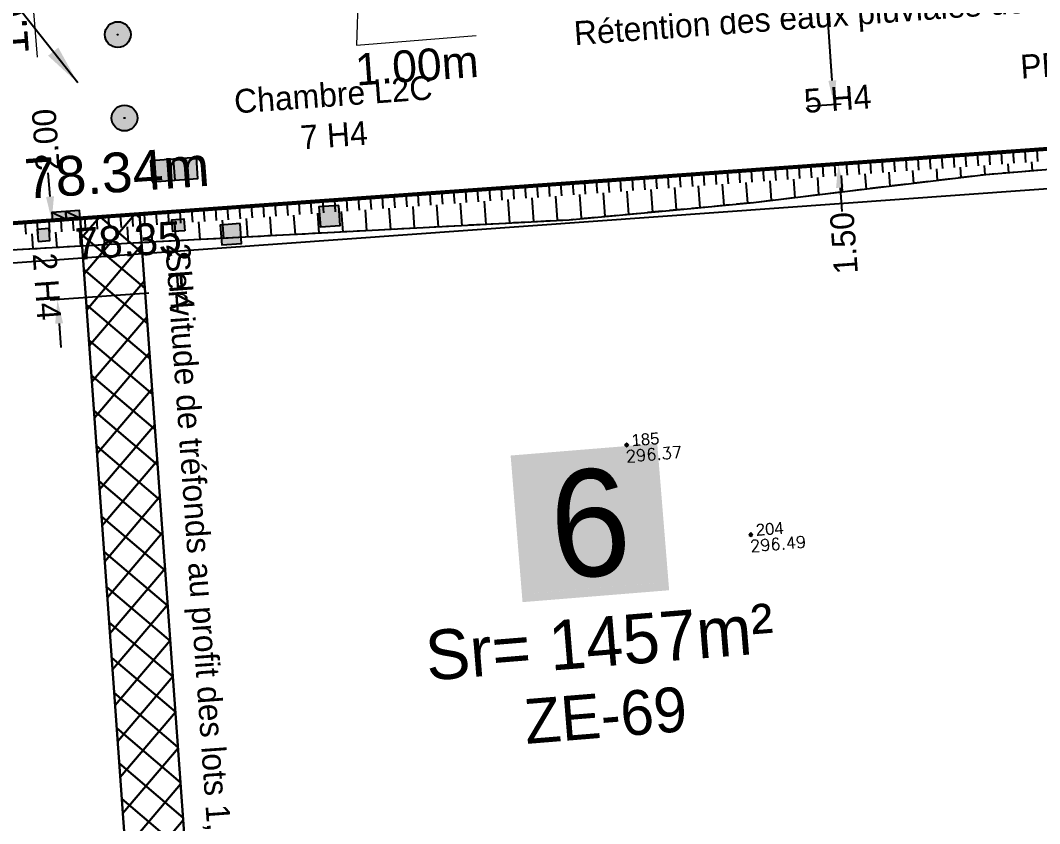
# Model space of a CAD drawing. Header units: metres. Extents: x 1851758 to 1852050, y 5187822 to 5188223.
# Drawn here: x 1851935.4 to 1851961.04, y 5187892.36 to 5187912.56 of the extents above; entities that cross this region are included whole.
import ezdxf
from ezdxf.enums import TextEntityAlignment as Align

# ---------------------------------------------------------------- set-up
doc = ezdxf.new("R2010")
doc.units = ezdxf.units.M
doc.header["$LTSCALE"] = 2.5
doc.header["$PDMODE"] = 35
doc.header["$PDSIZE"] = 0.03
doc.linetypes.add('L8', pattern=[0.225, 0.15, -0.075])
doc.layers.get('0').update_dxf_attribs({"linetype": 'CONTINUOUS', "lineweight": 30})
doc.layers.get('Defpoints').update_dxf_attribs({"linetype": 'CONTINUOUS'})
for name, color, linetype, plot in [('N', 1, 'CONTINUOUS', False), ('PRO_PAR_CONT_DA', 40, 'CONTINUOUS', False), ('PRO_PAR_CONT_DA_D', 7, 'CONTINUOUS', False)]:
    doc.layers.add(name, color=color, linetype=linetype, plot=plot)
for name, color, linetype, lineweight in [('P', 7, 'CONTINUOUS', 50), ('POUB', 7, 'CONTINUOUS', 30), ('PRO_PAR', 1, 'CONTINUOUS', 35), ('PRO_PAR_COT', 200, 'CONTINUOUS', 20), ('PRO_PAR_COT_DA', 150, 'CONTINUOUS', 20), ('PRO_PAR_DA', 1, 'CONTINUOUS', 35), ('PRO_PAR_SURF', 157, 'CONTINUOUS', 20), ('PRO_PAR_TXT', 157, 'CONTINUOUS', 20), ('Z', 7, 'CONTINUOUS', 9)]:
    doc.layers.add(name, color=color, linetype=linetype, lineweight=lineweight)
for name, color, linetype in [('PFM_VRD ET 2D', 7, 'CONTINUOUS'), ('PRO_IMPLANTATION_MAISON_COT', 140, 'CONTINUOUS'), ('PRO_RES_EP_TXT', 5, 'CONTINUOUS'), ('PRO_RES_EU_TXT', 34, 'CONTINUOUS'), ('PRO_RES_TEL_TXT', 84, 'CONTINUOUS'), ('PRO_VOI', 7, 'CONTINUOUS'), ('PRO_VOI_COTATION', 232, 'CONTINUOUS'), ('PRO_VOI_TAMPON', 5, 'CONTINUOUS')]:
    doc.layers.add(name, color=color, linetype=linetype)
doc.styles.add('_ECRITURE', font='NEWSGOTN.TTF')
doc.styles.add('_ECRITURE_GRAS', font='NEWSGOTB.TTF')
doc.styles.add('Ecriture', font='NEWSGOTN.TTF')
doc.styles.add('SIMPLEX', font='SIMPLEX.SHX', dxfattribs={"oblique": 27})
doc.styles.get("Standard").update_dxf_attribs({"font": 'arial.ttf'})
doc.dimstyles.get("Standard").update_dxf_attribs({"dimtxt": 0.18, "dimasz": 0.18, "dimexe": 0.18, "dimexo": 0.0625, "dimgap": 0.09, "dimtad": 0, "dimtih": 1, "dimtoh": 1, "dimdec": 4, "dimzin": 0, "dimdsep": 46, "dimtxsty": 'Standard', "dimcen": 0.09, "dimadec": 0, "dimazin": 0, "dimtfac": 1, "dimtdec": 4, "dimtofl": 0, "dimtmove": 0, "dimatfit": 3, "dimfxl": 0, "dimtolj": 1, "dimtzin": 0, "dimarcsym": 0})
doc.dimstyles.new('Voirie', dxfattribs={"dimtxt": 0.6, "dimasz": 0.6, "dimexe": 0.18, "dimexo": 0.0625, "dimgap": 0, "dimtad": 0, "dimzin": 0, "dimdsep": 46, "dimtxsty": 'Ecriture', "dimcen": 0.04, "dimclrd": 256, "dimclre": 256, "dimclrt": 256, "dimaunit": 2, "dimadec": 3, "dimazin": 0, "dimtfac": 1, "dimtofl": 0, "dimtmove": 0, "dimatfit": 0, "dimfxl": 0, "dimtolj": 1, "dimtzin": 0, "dimlwd": -1, "dimarcsym": 0})

# ---------------------------------------------------------------- blocks, each defined once
blk = doc.blocks.new('TCPOINT')
blk.add_point((0, 0))
at = {"layer": 'N'}
blk.add_attdef('MAT', (0.2, 0.2), '', height=0.34, dxfattribs=at)
at = {"layer": 'Z', "style": 'SIMPLEX'}
blk.add_attdef('ALT', (0.2, -0.54), '', height=0.34, dxfattribs=at)
blk = doc.blocks.new('*D73')
at = {"layer": 'Defpoints', "color": 0}
for p in [(1851955.867, 5187910.447), (1851955.138, 5187910.395), (1851955.245, 5187908.899)]:
    blk.add_point(p, dxfattribs=at)
at = {"layer": 'PRO_VOI_COTATION'}
for p, q in [((1851955.824, 5187911.046), (1851955.781, 5187911.644)), ((1851956.018, 5187908.353), (1851956.061, 5187907.754))]:
    blk.add_line(p, q, dxfattribs=at)
at = {"layer": 'PRO_VOI_COTATION', "lineweight": -2}
for p, q in [((1851955.2, 5187910.399), (1851956.047, 5187910.46)), ((1851955.308, 5187908.903), (1851956.154, 5187908.964))]:
    blk.add_line(p, q, dxfattribs=at)
at = {"layer": 'PRO_VOI_COTATION'}
for points in [[(1851955.725, 5187911.039), (1851955.924, 5187911.053), (1851955.867, 5187910.447)], [(1851955.918, 5187908.346), (1851956.117, 5187908.36), (1851955.975, 5187908.951)]]:
    blk.add_solid(points, dxfattribs=at)
at = {"layer": 'PRO_VOI_COTATION', "insert": (1851956.118, 5187906.959), "char_height": 0.6, "attachment_point": 5, "rotation": 94.1089, "style": 'Ecriture'}
blk.add_mtext('\\A1;1.50', dxfattribs=at)
blk = doc.blocks.new('*D74')
at = {"layer": 'Defpoints', "color": 0}
for p in [(1851954.708, 5187916.379), (1851955.437, 5187916.432), (1851955.138, 5187910.395)]:
    blk.add_point(p, dxfattribs=at)
at = {"layer": 'PRO_VOI_COTATION', "lineweight": -2}
for p, q in [((1851954.77, 5187916.384), (1851955.617, 5187916.445)), ((1851955.2, 5187910.399), (1851956.047, 5187910.46))]:
    blk.add_line(p, q, dxfattribs=at)
at = {"layer": 'PRO_VOI_COTATION'}
for p, q in [((1851955.48, 5187915.833), (1851955.556, 5187914.783)), ((1851955.824, 5187911.046), (1851955.674, 5187913.131))]:
    blk.add_line(p, q, dxfattribs=at)
for points in [[(1851955.381, 5187915.826), (1851955.58, 5187915.841), (1851955.437, 5187916.432)], [(1851955.725, 5187911.039), (1851955.924, 5187911.053), (1851955.867, 5187910.447)]]:
    blk.add_solid(points, dxfattribs=at)
at = {"layer": 'PRO_VOI_COTATION', "insert": (1851955.615, 5187913.957), "char_height": 0.6, "attachment_point": 5, "rotation": 94.1089, "style": 'Ecriture'}
blk.add_mtext('\\A1;6.00', dxfattribs=at)
blk = doc.blocks.new('ASS02')
h = blk.add_hatch(color=256)
h.dxf.hatch_style = 1
h.paths.add_polyline_path([(0.5, -0.5), (0.5, 0.5), (-0.5, 0.5), (-0.5, -0.5)])
blk.add_lwpolyline([(0.5, -0.5), (0.5, 0.5), (-0.5, 0.5), (-0.5, -0.5)], close=True)
blk = doc.blocks.new('ASS03')
h = blk.add_hatch(color=256)
h.dxf.hatch_style = 1
edge = h.paths.add_edge_path()
edge.add_arc((0, 0), 0.5, 0, 360)
for radius in [0.5, 0.01]:
    blk.add_circle((0, 0), radius)
blk = doc.blocks.new('PTT05')
h = blk.add_hatch(color=256)
h.dxf.hatch_style = 1
h.paths.add_polyline_path([(-0.5, -0.5), (0.5, -0.5), (0.5, 0.5), (-0.5, 0.5)])
blk.add_line((0, -0.5), (0, 0.5))
blk.add_lwpolyline([(-0.5, -0.5), (0.5, -0.5), (0.5, 0.5), (-0.5, 0.5)], close=True)
blk = doc.blocks.new('*D79')
at = {"layer": 'Defpoints', "color": 0}
for p in [(1851938.549, 5187907.699), (1851936.19, 5187907.53), (1851938.692, 5187905.704)]:
    blk.add_point(p, dxfattribs=at)
at = {"layer": 'PRO_IMPLANTATION_MAISON_COT'}
for p, q in [((1851936.147, 5187908.128), (1851936.104, 5187908.727)), ((1851936.377, 5187904.937), (1851936.42, 5187904.338))]:
    blk.add_line(p, q, dxfattribs=at)
at = {"layer": 'PRO_IMPLANTATION_MAISON_COT', "lineweight": -2}
for p, q in [((1851938.487, 5187907.695), (1851936.011, 5187907.517)), ((1851938.63, 5187905.7), (1851936.154, 5187905.522))]:
    blk.add_line(p, q, dxfattribs=at)
at = {"layer": 'PRO_IMPLANTATION_MAISON_COT'}
for points in [[(1851936.047, 5187908.121), (1851936.247, 5187908.135), (1851936.19, 5187907.53)], [(1851936.277, 5187904.929), (1851936.476, 5187904.944), (1851936.334, 5187905.535)]]:
    blk.add_solid(points, dxfattribs=at)
at = {"layer": 'PRO_IMPLANTATION_MAISON_COT', "insert": (1851936.045, 5187909.557), "char_height": 0.6, "attachment_point": 5, "rotation": 94.1089, "style": 'Ecriture'}
blk.add_mtext('\\A1;2.00', dxfattribs=at)

msp = doc.modelspace()

# ---------------------------------------------------------------- hatches: boundary and pattern name
at = {"layer": 'POUB', "linetype": 'Continuous'}
h = msp.add_hatch(dxfattribs=at)
h.set_pattern_fill('ANSI37', color=32, scale=0.2)
h.set_pattern_definition([(49.6408, (1851854.909, 5187836.0582), (-0.4838697, 0.4112117), []), (139.6408, (1851854.909, 5187836.0582), (-0.4112117, -0.4838697), [])])
h.paths.add_polyline_path([(1851936.906, 5187907.581), (1851938.402, 5187907.689), (1851939.905, 5187886.768), (1851938.409, 5187886.662)])
at = {"layer": 'PRO_PAR_TXT'}
msp.add_hatch(color=90, dxfattribs=at).paths.add_polyline_path([(1851947.948, 5187901.435), (1851951.238, 5187901.702), (1851951.505, 5187898.413), (1851948.215, 5187898.146)])
at = {"layer": 'PRO_VOI_TAMPON'}
h = msp.add_hatch(color=256, dxfattribs=at)
h.dxf.hatch_style = 1
h.paths.add_polyline_path([(1851936.208, 5187907.531), (1851936.557, 5187907.556), (1851936.542, 5187907.756), (1851936.193, 5187907.731)])
h = msp.add_hatch(color=256, dxfattribs=at)
h.dxf.hatch_style = 1
h.paths.add_polyline_path([(1851936.557, 5187907.556), (1851936.906, 5187907.581), (1851936.891, 5187907.781), (1851936.542, 5187907.756)])

# ---------------------------------------------------------------- linework, layer by layer
at = {"layer": 'PFM_VRD ET 2D', "flags": 128}
msp.add_lwpolyline([(1851968.03, 5187909.369), (1851959.683, 5187908.68), (1851953.838, 5187907.976), (1851952.093, 5187907.807), (1851949.206, 5187907.54), (1851938.817, 5187906.989), (1851932.257, 5187906.617)], dxfattribs=at)
at = {"layer": 'POUB', "color": 32, "flags": 128}
msp.add_lwpolyline([(1851936.906, 5187907.581), (1851938.402, 5187907.689), (1851939.905, 5187886.768), (1851938.409, 5187886.662)], close=True, dxfattribs=at)
at = {"layer": 'PRO_PAR', "const_width": 0.1, "flags": 128}
msp.add_lwpolyline([(1851978.077, 5187891.845), (1851978.221, 5187892.236), (1851977.132, 5187910.471), (1851898.993, 5187904.858)], dxfattribs=at)
at = {"layer": 'PRO_PAR_CONT_DA', "flags": 128}
msp.add_lwpolyline([(1851978.077, 5187891.845), (1851978.221, 5187892.236), (1851977.132, 5187910.471), (1851898.993, 5187904.858), (1851900.327, 5187886.29)], close=True, dxfattribs=at)
at = {"layer": 'PRO_PAR_CONT_DA_D', "flags": 128}
msp.add_lwpolyline([(1851977.187, 5187892.783), (1851976.194, 5187909.401), (1851900.062, 5187903.932), (1851901.253, 5187887.359)], close=True, dxfattribs=at)
at = {"layer": 'PRO_PAR_COT_DA', "flags": 128}
for points in [[(1851943.982, 5187915.868), (1851943.858, 5187911.935), (1851946.868, 5187912.179)], [(1851940.485, 5187915.628), (1851935.567, 5187914.853), (1851935.828, 5187911.638)]]:
    msp.add_lwpolyline(points, dxfattribs=at)
at = {"layer": 'PRO_PAR_DA', "flags": 128}
msp.add_lwpolyline([(1851978.077, 5187891.845), (1851978.221, 5187892.236), (1851977.132, 5187910.471), (1851898.993, 5187904.858)], dxfattribs=at)
at = {"layer": 'PRO_PAR_SURF', "flags": 128}
for points in [[(1851898.993, 5187904.858), (1851977.132, 5187910.471), (1851978.221, 5187892.236), (1851977.187, 5187889.419), (1851900.494, 5187883.965)], [(1851977.132, 5187910.471), (1851898.993, 5187904.858), (1851900.494, 5187883.965), (1851977.187, 5187889.419), (1851978.221, 5187892.236)], [(1851977.132, 5187910.471), (1851978.221, 5187892.236), (1851978.077, 5187891.845), (1851900.327, 5187886.29), (1851898.993, 5187904.858)]]:
    msp.add_lwpolyline(points, close=True, dxfattribs=at)
at = {"layer": 'PRO_PAR_TXT', "color": 157, "const_width": 0.2, "flags": 128}
msp.add_lwpolyline([(1851947.841, 5187901.526), (1851951.329, 5187901.81), (1851951.612, 5187898.321), (1851948.124, 5187898.038)], close=True, dxfattribs=at)
at = {"layer": 'PRO_VOI', "color": 32}
for p, q in [((1851958.87, 5187909.159, 296.131), (1851958.891, 5187908.86, 296.131)), ((1851959.169, 5187909.181, 296.131), (1851959.191, 5187908.881, 296.131)), ((1851959.468, 5187909.202, 296.131), (1851959.49, 5187908.903, 296.131)), ((1851959.768, 5187909.224, 296.131), (1851959.789, 5187908.924, 296.131)), ((1851960.067, 5187909.245, 296.131), (1851960.089, 5187908.946, 296.131)), ((1851960.367, 5187909.267, 296.131), (1851960.388, 5187908.967, 296.131)), ((1851960.666, 5187909.288, 296.131), (1851960.687, 5187908.989, 296.131)), ((1851960.965, 5187909.31, 296.131), (1851960.987, 5187909.01, 296.131)), ((1851955.277, 5187908.901, 296.131), (1851955.299, 5187908.602, 296.131)), ((1851955.576, 5187908.923, 296.131), (1851955.598, 5187908.623, 296.131)), ((1851955.876, 5187908.944, 296.131), (1851955.897, 5187908.645, 296.131)), ((1851956.175, 5187908.966, 296.131), (1851956.197, 5187908.666, 296.131)), ((1851956.475, 5187908.987, 296.131), (1851956.496, 5187908.688, 296.131)), ((1851956.774, 5187909.009, 296.131), (1851956.795, 5187908.709, 296.131)), ((1851957.073, 5187909.03, 296.131), (1851957.095, 5187908.731, 296.131)), ((1851957.373, 5187909.052, 296.131), (1851957.394, 5187908.752, 296.131)), ((1851957.672, 5187909.073, 296.131), (1851957.694, 5187908.774, 296.131)), ((1851957.972, 5187909.095, 296.131), (1851957.993, 5187908.795, 296.131)), ((1851958.271, 5187909.116, 296.131), (1851958.292, 5187908.817, 296.131)), ((1851958.57, 5187909.138, 296.131), (1851958.592, 5187908.838, 296.131)), ((1851959.64, 5187908.914, 296.131), (1851959.657, 5187908.677, 296.131)), ((1851960.238, 5187908.957, 296.131), (1851960.255, 5187908.727, 296.131)), ((1851960.837, 5187909, 296.131), (1851960.853, 5187908.777, 296.131)), ((1851951.684, 5187908.643, 296.131), (1851951.706, 5187908.344, 296.131)), ((1851951.984, 5187908.664, 296.131), (1851952.005, 5187908.365, 296.131)), ((1851952.283, 5187908.686, 296.131), (1851952.305, 5187908.387, 296.131)), ((1851952.583, 5187908.707, 296.131), (1851952.604, 5187908.408, 296.131)), ((1851952.882, 5187908.729, 296.131), (1851952.904, 5187908.43, 296.131)), ((1851953.181, 5187908.75, 296.131), (1851953.203, 5187908.451, 296.131)), ((1851953.481, 5187908.772, 296.131), (1851953.502, 5187908.473, 296.131)), ((1851953.78, 5187908.793, 296.131), (1851953.802, 5187908.494, 296.131)), ((1851954.08, 5187908.815, 296.131), (1851954.101, 5187908.516, 296.131)), ((1851954.379, 5187908.836, 296.131), (1851954.4, 5187908.537, 296.131)), ((1851954.678, 5187908.858, 296.131), (1851954.7, 5187908.559, 296.131)), ((1851954.978, 5187908.88, 296.131), (1851954.999, 5187908.58, 296.131)), ((1851956.047, 5187908.656, 296.131), (1851956.076, 5187908.245, 296.131)), ((1851956.646, 5187908.699, 296.131), (1851956.673, 5187908.317, 296.131)), ((1851957.245, 5187908.742, 296.131), (1851957.27, 5187908.389, 296.131)), ((1851957.843, 5187908.785, 296.131), (1851957.867, 5187908.461, 296.131)), ((1851958.442, 5187908.828, 296.131), (1851958.463, 5187908.533, 296.131)), ((1851959.041, 5187908.871, 296.131), (1851959.06, 5187908.605, 296.131)), ((1851948.092, 5187908.385, 296.131), (1851948.113, 5187908.086, 296.131)), ((1851948.391, 5187908.406, 296.131), (1851948.413, 5187908.107, 296.131)), ((1851948.691, 5187908.428, 296.131), (1851948.712, 5187908.129, 296.131)), ((1851948.99, 5187908.449, 296.131), (1851949.012, 5187908.15, 296.131)), ((1851949.289, 5187908.471, 296.131), (1851949.311, 5187908.172, 296.131)), ((1851949.589, 5187908.492, 296.131), (1851949.61, 5187908.193, 296.131)), ((1851949.888, 5187908.514, 296.131), (1851949.91, 5187908.215, 296.131)), ((1851950.188, 5187908.535, 296.131), (1851950.209, 5187908.236, 296.131)), ((1851950.487, 5187908.557, 296.131), (1851950.508, 5187908.258, 296.131)), ((1851950.786, 5187908.578, 296.131), (1851950.808, 5187908.279, 296.131)), ((1851951.086, 5187908.6, 296.131), (1851951.107, 5187908.301, 296.131)), ((1851951.385, 5187908.621, 296.131), (1851951.407, 5187908.322, 296.131)), ((1851952.454, 5187908.397, 296.131), (1851952.494, 5187907.849, 296.131)), ((1851953.053, 5187908.44, 296.131), (1851953.092, 5187907.906, 296.131)), ((1851953.652, 5187908.483, 296.131), (1851953.689, 5187907.962, 296.131)), ((1851954.251, 5187908.527, 296.131), (1851954.286, 5187908.03, 296.131)), ((1851954.849, 5187908.57, 296.131), (1851954.883, 5187908.102, 296.131)), ((1851955.448, 5187908.613, 296.131), (1851955.48, 5187908.173, 296.131)), ((1851944.499, 5187908.127, 296.131), (1851944.521, 5187907.828, 296.131)), ((1851944.799, 5187908.148, 296.131), (1851944.82, 5187907.849, 296.131)), ((1851945.098, 5187908.17, 296.131), (1851945.12, 5187907.871, 296.131)), ((1851945.397, 5187908.191, 296.131), (1851945.419, 5187907.892, 296.131)), ((1851945.697, 5187908.213, 296.131), (1851945.718, 5187907.914, 296.131)), ((1851945.996, 5187908.234, 296.131), (1851946.018, 5187907.935, 296.131)), ((1851946.296, 5187908.256, 296.131), (1851946.317, 5187907.957, 296.131)), ((1851946.595, 5187908.277, 296.131), (1851946.616, 5187907.978, 296.131)), ((1851946.894, 5187908.299, 296.131), (1851946.916, 5187908, 296.131)), ((1851947.194, 5187908.32, 296.131), (1851947.215, 5187908.021, 296.131)), ((1851947.493, 5187908.342, 296.131), (1851947.515, 5187908.043, 296.131)), ((1851947.793, 5187908.363, 296.131), (1851947.814, 5187908.064, 296.131)), ((1851948.862, 5187908.139, 296.131), (1851948.905, 5187907.541, 296.131)), ((1851949.461, 5187908.182, 296.131), (1851949.504, 5187907.584, 296.131)), ((1851950.059, 5187908.225, 296.131), (1851950.102, 5187907.627, 296.131)), ((1851950.658, 5187908.268, 296.131), (1851950.7, 5187907.681, 296.131)), ((1851951.257, 5187908.311, 296.131), (1851951.298, 5187907.737, 296.131)), ((1851951.856, 5187908.354, 296.131), (1851951.896, 5187907.793, 296.131)), ((1851940.907, 5187907.869, 296.131), (1851940.928, 5187907.569, 296.131)), ((1851941.206, 5187907.89, 296.131), (1851941.228, 5187907.591, 296.131)), ((1851941.505, 5187907.912, 296.131), (1851941.527, 5187907.612, 296.131)), ((1851941.805, 5187907.933, 296.131), (1851941.826, 5187907.634, 296.131)), ((1851942.104, 5187907.955, 296.131), (1851942.126, 5187907.655, 296.131)), ((1851942.404, 5187907.976, 296.131), (1851942.425, 5187907.677, 296.131)), ((1851942.703, 5187907.998, 296.131), (1851942.724, 5187907.698, 296.131)), ((1851943.002, 5187908.019, 296.131), (1851943.024, 5187907.72, 296.131)), ((1851943.302, 5187908.041, 296.131), (1851943.323, 5187907.742, 296.131)), ((1851943.601, 5187908.062, 296.131), (1851943.623, 5187907.763, 296.131)), ((1851943.901, 5187908.084, 296.131), (1851943.922, 5187907.785, 296.131)), ((1851944.2, 5187908.105, 296.131), (1851944.221, 5187907.806, 296.131)), ((1851945.269, 5187907.881, 296.131), (1851945.309, 5187907.333, 296.131)), ((1851945.868, 5187907.924, 296.131), (1851945.908, 5187907.365, 296.131)), ((1851946.467, 5187907.967, 296.131), (1851946.508, 5187907.397, 296.131)), ((1851947.066, 5187908.01, 296.131), (1851947.107, 5187907.429, 296.131)), ((1851947.664, 5187908.053, 296.131), (1851947.707, 5187907.461, 296.131)), ((1851948.263, 5187908.096, 296.131), (1851948.306, 5187907.498, 296.131)), ((1851937.314, 5187907.611, 296.131), (1851937.336, 5187907.311, 296.131)), ((1851937.613, 5187907.632, 296.131), (1851937.635, 5187907.333, 296.131)), ((1851937.913, 5187907.654, 296.131), (1851937.934, 5187907.354, 296.131)), ((1851938.212, 5187907.675, 296.131), (1851938.234, 5187907.376, 296.131)), ((1851938.512, 5187907.697, 296.131), (1851938.533, 5187907.397, 296.131)), ((1851938.811, 5187907.718, 296.131), (1851938.833, 5187907.419, 296.131)), ((1851939.11, 5187907.74, 296.131), (1851939.132, 5187907.44, 296.131)), ((1851939.41, 5187907.761, 296.131), (1851939.431, 5187907.462, 296.131)), ((1851939.709, 5187907.783, 296.131), (1851939.731, 5187907.483, 296.131)), ((1851940.009, 5187907.804, 296.131), (1851940.03, 5187907.505, 296.131)), ((1851940.308, 5187907.826, 296.131), (1851940.329, 5187907.526, 296.131)), ((1851940.607, 5187907.847, 296.131), (1851940.629, 5187907.548, 296.131)), ((1851941.677, 5187907.623, 296.131), (1851941.711, 5187907.142, 296.131)), ((1851942.275, 5187907.666, 296.131), (1851942.311, 5187907.174, 296.131)), ((1851942.874, 5187907.709, 296.131), (1851942.91, 5187907.206, 296.131)), ((1851943.473, 5187907.752, 296.131), (1851943.51, 5187907.238, 296.131)), ((1851944.072, 5187907.795, 296.131), (1851944.109, 5187907.27, 296.131)), ((1851944.67, 5187907.838, 296.131), (1851944.709, 5187907.302, 296.131)), ((1851949.803, 5187907.605, 296.131), (1851949.804, 5187907.597, 296.131)), ((1851935.518, 5187907.482, 296.131), (1851935.539, 5187907.182, 296.131)), ((1851935.817, 5187907.503, 296.131), (1851935.839, 5187907.204, 296.131)), ((1851936.117, 5187907.525, 296.131), (1851936.138, 5187907.225, 296.131)), ((1851936.416, 5187907.546, 296.131), (1851936.437, 5187907.247, 296.131)), ((1851936.715, 5187907.568, 296.131), (1851936.737, 5187907.268, 296.131)), ((1851937.015, 5187907.589, 296.131), (1851937.036, 5187907.29, 296.131)), ((1851938.084, 5187907.365, 296.131), (1851938.114, 5187906.949, 296.131)), ((1851938.683, 5187907.408, 296.131), (1851938.713, 5187906.983, 296.131)), ((1851939.282, 5187907.451, 296.131), (1851939.313, 5187907.015, 296.131)), ((1851939.88, 5187907.494, 296.131), (1851939.913, 5187907.047, 296.131)), ((1851940.479, 5187907.537, 296.131), (1851940.512, 5187907.079, 296.131)), ((1851941.078, 5187907.58, 296.131), (1851941.112, 5187907.11, 296.131)), ((1851948.605, 5187907.519, 296.131), (1851948.606, 5187907.509, 296.131)), ((1851935.689, 5187907.193, 296.131), (1851935.716, 5187906.813, 296.131)), ((1851936.288, 5187907.236, 296.131), (1851936.316, 5187906.847, 296.131)), ((1851936.887, 5187907.279, 296.131), (1851936.915, 5187906.881, 296.131)), ((1851937.485, 5187907.322, 296.131), (1851937.515, 5187906.915, 296.131))]:
    msp.add_line(p, q, dxfattribs=at)
at = {"layer": 'PRO_VOI', "color": 34, "linetype": 'L8', "elevation": 296.131, "flags": 128}
msp.add_lwpolyline([(1851977.967, 5187896.489), (1851977.399, 5187902.08), (1851977.194, 5187905.248), (1851976.726, 5187909.825), (1851976.719, 5187909.968), (1851968.03, 5187909.369), (1851959.683, 5187908.68), (1851953.838, 5187907.976), (1851949.206, 5187907.54), (1851938.817, 5187906.989), (1851932.257, 5187906.617), (1851924.76, 5187906.295), (1851916.449, 5187905.748), (1851909.004, 5187905.053), (1851899.466, 5187904.467), (1851899.486, 5187902.532), (1851899.788, 5187893.797)], dxfattribs=at)
at = {"layer": 'PRO_VOI_TAMPON', "color": 34, "flags": 128}
msp.add_lwpolyline([(1851936.208, 5187907.531), (1851936.557, 5187907.556), (1851936.542, 5187907.756), (1851936.193, 5187907.731)], close=True, dxfattribs=at)
msp.add_lwpolyline([(1851936.557, 5187907.556), (1851936.193, 5187907.731)], dxfattribs=at)
at = {"layer": 'PRO_VOI_TAMPON', "color": 1, "flags": 128}
msp.add_lwpolyline([(1851936.557, 5187907.556), (1851936.906, 5187907.581), (1851936.891, 5187907.781), (1851936.542, 5187907.756)], close=True, dxfattribs=at)
msp.add_lwpolyline([(1851936.906, 5187907.581), (1851936.542, 5187907.756)], dxfattribs=at)

# ---------------------------------------------------------------- block references
at = {"layer": 'P'}
ref = msp.add_blockref('TCPOINT', (1851950.65, 5187901.881, 296.37), dxfattribs=dict(at, rotation=301.9002445867005))
ref.add_attrib('MAT', '185', (1851950.788, 5187901.849, 296.37), dxfattribs={"layer": 'N', "height": 0.3, "rotation": 4.6408})
ref.add_attrib('ALT', '296.37', dxfattribs={"layer": 'Z', "height": 0.3, "rotation": 4.6408, "style": 'SIMPLEX'}).set_placement((1851950.618, 5187901.744, 296.37), align=Align.TOP_LEFT)
ref = msp.add_blockref('TCPOINT', (1851953.775, 5187899.626, 296.49), dxfattribs=dict(at, rotation=301.9002445867005))
ref.add_attrib('MAT', '204', (1851953.913, 5187899.594, 296.49), dxfattribs={"layer": 'N', "height": 0.3, "rotation": 4.6408})
ref.add_attrib('ALT', '296.49', dxfattribs={"layer": 'Z', "height": 0.3, "rotation": 4.6408, "style": 'SIMPLEX'}).set_placement((1851953.743, 5187899.488, 296.49), align=Align.TOP_LEFT)
at = {"layer": 'PRO_VOI_TAMPON'}
for name, p, xscale, yscale, rotation in [('ASS03', (1851937.851, 5187912.203), 0.65, 0.65, 4.640794973699927), ('ASS03', (1851938.021, 5187910.105), 0.65, 0.65, 4.640794973699927), ('PTT05', (1851939.273, 5187908.809), 1.155, 0.5309999999999999, 4.108931500462845), ('ASS02', (1851943.18, 5187907.636), 0.5, 0.5, 94.10893136782002), ('ASS02', (1851939.374, 5187907.408), -0.3, 0.3, 94.10893143013443), ('ASS02', (1851940.697, 5187907.183), 0.5, 0.5, 94.10893136782002), ('ASS02', (1851935.984, 5187907.164), 0.3, 0.3, 274.1089315448713)]:
    msp.add_blockref(name, p, dxfattribs=dict(at, xscale=xscale, yscale=yscale, rotation=rotation))

# ---------------------------------------------------------------- texts
at = {"layer": 'POUB', "color": 32, "style": '_ECRITURE'}
msp.add_text('Servitude de tréfonds au profit des lots 1, 2, 3, 4 et 5', height=0.6, rotation=274.1089, dxfattribs=at).set_placement((1851939.955, 5187897.464), align=Align.MIDDLE)
at = {"layer": 'PRO_PAR_COT', "insert": (1851938.117, 5187907.02), "char_height": 0.8, "attachment_point": 5, "rotation": 4.1089, "style": 'Ecriture'}
msp.add_mtext('\\A1;78.35', dxfattribs=at)
at = {"layer": 'PRO_PAR_COT_DA', "attachment_point": 5}
for s, insert, char_height, rotation in [('\\A1;1.00m', (1851935.116, 5187913.241), 0.8, 94.1089), ('\\A1;1.00m', (1851945.374, 5187911.424), 0.8, 4.1089), ('\\A1;78.34m', (1851937.829, 5187908.73), 1, 4.1089)]:
    msp.add_mtext(s, dxfattribs=dict(at, insert=insert, char_height=char_height, rotation=rotation))
at = {"layer": 'PRO_PAR_TXT', "color": 157}
for s, height, style, p in [('6', 2.688, '_ECRITURE_GRAS', (1851949.726, 5187899.924)), ('Sr= 1457m²', 1.25, '_ECRITURE', (1851949.969, 5187896.934))]:
    msp.add_text(s, height=height, rotation=4.6408, dxfattribs=dict(at, style=style)).set_placement(p, align=Align.MIDDLE)
at = {"layer": 'PRO_PAR_TXT', "color": 230, "style": '_ECRITURE'}
msp.add_text('ZE-69', height=1.125, rotation=4.6408, dxfattribs=at).set_placement((1851950.119, 5187895.09), align=Align.MIDDLE)
at = {"layer": 'PRO_RES_EP_TXT', "linetype": 'Continuous', "ltscale": 0.2, "style": 'Ecriture'}
msp.add_text('Rétention des eaux pluviales de voirie', height=0.6, rotation=4.1089, dxfattribs=at).set_placement((1851949.348, 5187911.936))
at = {"layer": 'PRO_RES_EU_TXT', "linetype": 'Continuous', "ltscale": 0.2, "style": 'Ecriture'}
msp.add_text('PE de refoulement EU', height=0.6, rotation=4.1089, dxfattribs=at).set_placement((1851960.576, 5187911.092, -296.49))
at = {"layer": 'PRO_RES_TEL_TXT', "linetype": 'Continuous', "ltscale": 0.2, "style": 'Ecriture'}
for s, rotation, p in [('Chambre L2C', 4.1089, (1851940.801, 5187910.219)), ('5 H4', 4.1089, (1851955.133, 5187910.231)), ('7 H4', 4.1089, (1851942.466, 5187909.315)), ('2 H4', 274.1089, (1851939.07, 5187906.932)), ('2 H4', 274.1089, (1851935.711, 5187906.69))]:
    msp.add_text(s, height=0.6, rotation=rotation, dxfattribs=at).set_placement(p)

# ---------------------------------------------------------------- dimensions: what is measured, and where the dimension line sits
at = {"layer": 'PRO_IMPLANTATION_MAISON_COT'}
dim = msp.add_aligned_dim(p1=(1851938.692, 5187905.704), p2=(1851938.549, 5187907.699), distance=2.365, dimstyle='Voirie', dxfattribs=at)
dim.commit()
dim.dimension.update_dxf_attribs({"geometry": '*D79', "text_midpoint": (1851936.045, 5187909.557)})
at = {"layer": 'PRO_VOI_COTATION'}
for base, p1, p2, picture, middle in [((1851955.437, 5187916.432), (1851955.138, 5187910.395), (1851954.708, 5187916.379), '*D74', (1851955.615, 5187913.957)), ((1851955.867, 5187910.447), (1851955.245, 5187908.899), (1851955.138, 5187910.395), '*D73', (1851956.118, 5187906.959))]:
    dim = msp.add_linear_dim(base=base, p1=p1, p2=p2, angle=94.1089, dimstyle='Voirie', dxfattribs=at)
    dim.commit()
    dim.dimension.update_dxf_attribs({"geometry": picture, "text_midpoint": middle, "dimtype": 161})

# ---------------------------------------------------------------- leaders
at = {"layer": 'PRO_RES_EU_TXT', "linetype": 'Continuous'}
msp.add_leader([(1851936.845, 5187910.987), (1851930.3, 5187919.313)], dimstyle='Standard', override={"dimscale": 1, "dimasz": 1, "dimgap": 0.09, "dimtad": 0, "dimclrd": 0}, dxfattribs=at)

doc.saveas('drawing.dxf')
